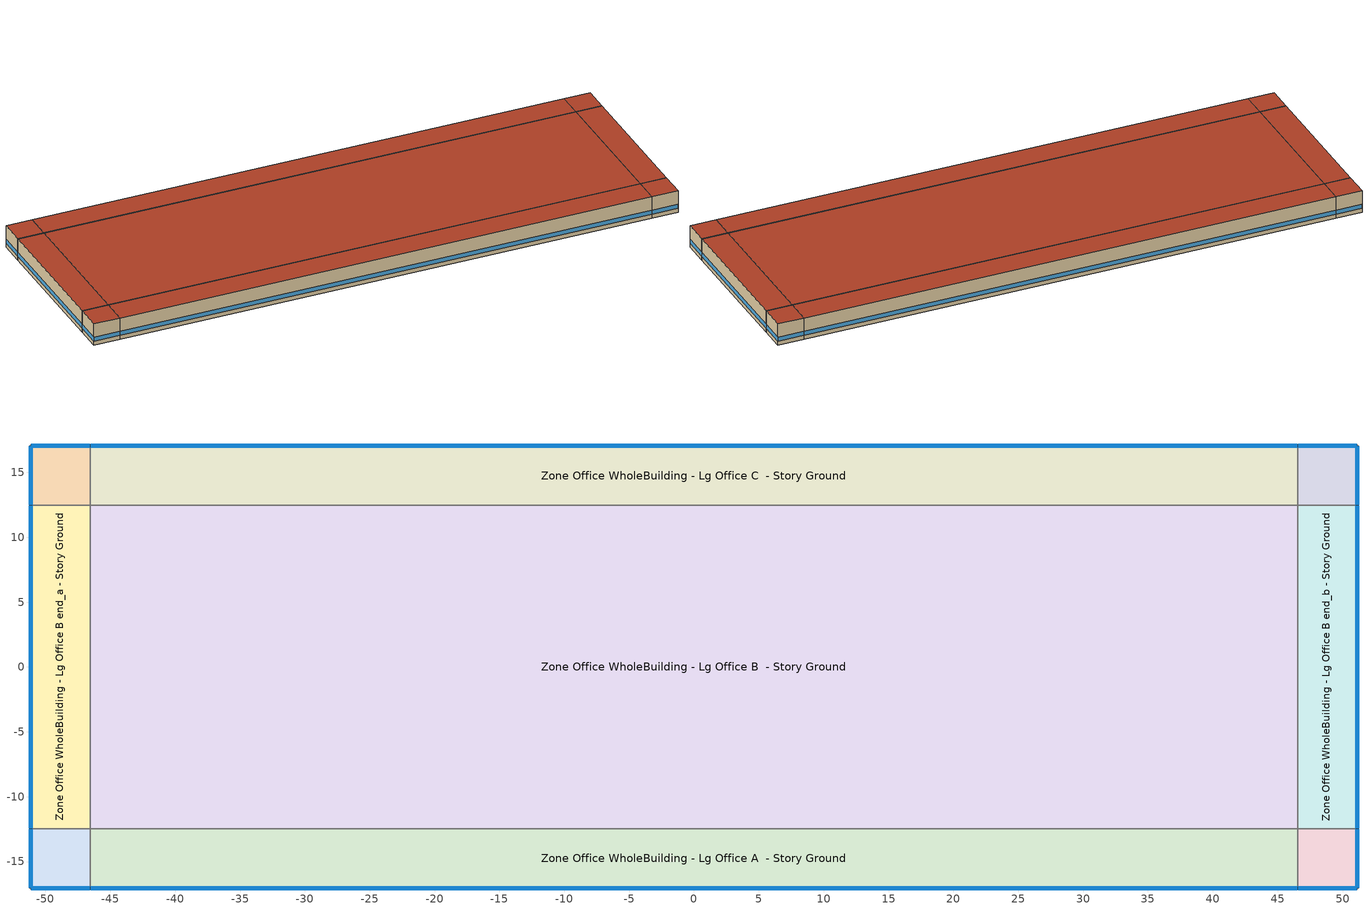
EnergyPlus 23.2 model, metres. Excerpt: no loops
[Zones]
Zone Office WholeBuilding - Lg Office A  - Story Ground
 floor ground (Foundation F 126 Perim 9309 Area 4256): -46.54,-17.04 -46.54,-12.47 46.54,-12.47 46.54,-17.04 z0
 wall outside (Typical Insulated Exterior Mass Wall R-3.45): -46.54,-17.04 46.54,-17.04 z0:3.96
 wall to Zone Office WholeBuilding - Lg Office A end_a - Story Ground (Typical Interior Wall): -46.54,-12.47 -46.54,-17.04 z0:3.96
 wall to Zone Office WholeBuilding - Lg Office B  - Story Ground (Typical Interior Wall): 46.54,-12.47 -46.54,-12.47 z0:3.96
 wall to Zone Office WholeBuilding - Lg Office A end_b - Story Ground (Typical Interior Wall): 46.54,-17.04 46.54,-12.47 z0:3.96
 window (U 0.72 SHGC 0.25 Simple Glazing Window U-0.72 SHGC 0.25): -46.52,-17.04 46.52,-17.04 z0.76:1.48
 roof outside (Typical IEAD Roof R-13.89): 46.54,-17.04 46.54,-12.47 -46.54,-12.47 -46.54,-17.04 z3.96
Zone Office WholeBuilding - Lg Office A end_a - Story Ground
 floor ground (Foundation F 126 Perim 914 Area 209): -51.12,-17.04 -51.12,-12.47 -46.54,-12.47 -46.54,-17.04 z0
 wall outside (Typical Insulated Exterior Mass Wall R-3.45): -51.12,-12.47 -51.12,-17.04 -46.54,-17.04 z0:3.96
 wall to Zone Office WholeBuilding - Lg Office B end_a - Story Ground (Typical Interior Wall): -46.54,-12.47 -51.12,-12.47 z0:3.96
 window (U 0.72 SHGC 0.25 Simple Glazing Window U-0.72 SHGC 0.25): -51.12,-12.49 -51.12,-17.01 / -51.09,-17.04 -46.57,-17.04 z0.76:1.48
 roof outside (Typical IEAD Roof R-13.89): -46.54,-17.04 -46.54,-12.47 -51.12,-12.47 -51.12,-17.04 z3.96
Zone Office WholeBuilding - Lg Office A end_b - Story Ground
 floor ground (Foundation F 126 Perim 914 Area 209): 46.54,-17.04 46.54,-12.47 51.12,-12.47 51.12,-17.04 z0
 wall outside (Typical Insulated Exterior Mass Wall R-3.45): 46.54,-17.04 51.12,-17.04 51.12,-12.47 z0:3.96
 wall to Zone Office WholeBuilding - Lg Office B end_b - Story Ground (Typical Interior Wall): 51.12,-12.47 46.54,-12.47 z0:3.96
 window (U 0.72 SHGC 0.25 Simple Glazing Window U-0.72 SHGC 0.25): 51.12,-17.01 51.12,-12.49 / 46.57,-17.04 51.09,-17.04 z0.76:1.48
 roof outside (Typical IEAD Roof R-13.89): 51.12,-17.04 51.12,-12.47 46.54,-12.47 46.54,-17.04 z3.96
Zone Office WholeBuilding - Lg Office B  - Story Ground
 floor ground (Foundation F 126 Perim 0 Area 232105): -46.54,-12.47 -46.54,12.47 46.54,12.47 46.54,-12.47 z0
 wall to Zone Office WholeBuilding - Lg Office B end_a - Story Ground (Typical Interior Wall): -46.54,12.47 -46.54,-12.47 z0:3.96
 wall to Zone Office WholeBuilding - Lg Office C  - Story Ground (Typical Interior Wall): 46.54,12.47 -46.54,12.47 z0:3.96
 wall to Zone Office WholeBuilding - Lg Office B end_b - Story Ground (Typical Interior Wall): 46.54,-12.47 46.54,12.47 z0:3.96
 roof outside (Typical IEAD Roof R-13.89): 46.54,-12.47 46.54,12.47 -46.54,12.47 -46.54,-12.47 z3.96
Zone Office WholeBuilding - Lg Office B end_a - Story Ground
 floor ground (Foundation F 126 Perim 2493 Area 1140): -51.12,-12.47 -51.12,12.47 -46.54,12.47 -46.54,-12.47 z0
 wall outside (Typical Insulated Exterior Mass Wall R-3.45): -51.12,12.47 -51.12,-12.47 z0:3.96
 wall to Zone Office WholeBuilding - Lg Office C end_a - Story Ground (Typical Interior Wall): -46.54,12.47 -51.12,12.47 z0:3.96
 window (U 0.72 SHGC 0.25 Simple Glazing Window U-0.72 SHGC 0.25): -51.12,12.44 -51.12,-12.44 z0.76:1.48
 roof outside (Typical IEAD Roof R-13.89): -46.54,-12.47 -46.54,12.47 -51.12,12.47 -51.12,-12.47 z3.96
Zone Office WholeBuilding - Lg Office B end_b - Story Ground
 floor ground (Foundation F 126 Perim 2493 Area 1140): 46.54,-12.47 46.54,12.47 51.12,12.47 51.12,-12.47 z0
 wall outside (Typical Insulated Exterior Mass Wall R-3.45): 51.12,-12.47 51.12,12.47 z0:3.96
 wall to Zone Office WholeBuilding - Lg Office C end_b - Story Ground (Typical Interior Wall): 51.12,12.47 46.54,12.47 z0:3.96
 window (U 0.72 SHGC 0.25 Simple Glazing Window U-0.72 SHGC 0.25): 51.12,-12.44 51.12,12.44 z0.76:1.48
 roof outside (Typical IEAD Roof R-13.89): 51.12,-12.47 51.12,12.47 46.54,12.47 46.54,-12.47 z3.96
Zone Office WholeBuilding - Lg Office C  - Story Ground
 floor ground (Foundation F 126 Perim 9309 Area 4256): -46.54,12.47 -46.54,17.04 46.54,17.04 46.54,12.47 z0
 wall outside (Typical Insulated Exterior Mass Wall R-3.45): 46.54,17.04 -46.54,17.04 z0:3.96
 wall to Zone Office WholeBuilding - Lg Office C end_a - Story Ground (Typical Interior Wall): -46.54,17.04 -46.54,12.47 z0:3.96
 wall to Zone Office WholeBuilding - Lg Office C end_b - Story Ground (Typical Interior Wall): 46.54,12.47 46.54,17.04 z0:3.96
 window (U 0.72 SHGC 0.25 Simple Glazing Window U-0.72 SHGC 0.25): 46.52,17.04 -46.52,17.04 z0.76:1.48
 roof outside (Typical IEAD Roof R-13.89): 46.54,12.47 46.54,17.04 -46.54,17.04 -46.54,12.47 z3.96
Zone Office WholeBuilding - Lg Office C end_a - Story Ground
 floor ground (Foundation F 126 Perim 914 Area 209): -51.12,12.47 -51.12,17.04 -46.54,17.04 -46.54,12.47 z0
 wall outside (Typical Insulated Exterior Mass Wall R-3.45): -46.54,17.04 -51.12,17.04 -51.12,12.47 z0:3.96
 window (U 0.72 SHGC 0.25 Simple Glazing Window U-0.72 SHGC 0.25): -51.12,17.01 -51.12,12.49 / -46.57,17.04 -51.09,17.04 z0.76:1.48
 roof outside (Typical IEAD Roof R-13.89): -46.54,12.47 -46.54,17.04 -51.12,17.04 -51.12,12.47 z3.96
Zone Office WholeBuilding - Lg Office C end_b - Story Ground
 floor ground (Foundation F 126 Perim 914 Area 209): 46.54,12.47 46.54,17.04 51.12,17.04 51.12,12.47 z0
 wall outside (Typical Insulated Exterior Mass Wall R-3.45): 51.12,12.47 51.12,17.04 46.54,17.04 z0:3.96
 window (U 0.72 SHGC 0.25 Simple Glazing Window U-0.72 SHGC 0.25): 51.09,17.04 46.57,17.04 / 51.12,12.49 51.12,17.01 z0.76:1.48
 roof outside (Typical IEAD Roof R-13.89): 51.12,12.47 51.12,17.04 46.54,17.04 46.54,12.47 z3.96
[Building]
ComStock DOE Ref 1980-2004|LargeOffice: North Axis {deg}=315; Terrain=City
[Site:Location]
Fort Worth Alliance_TX_USA: Latitude {deg}=32.97; Longitude {deg}=-97.32; Time Zone {hr}=-6; Elevation {m}=220
[Site:GroundTemperature:FCfactorMethod]
January Ground Temperature {C}=16; February Ground Temperature {C}=11.9; March Ground Temperature {C}=7.7; April Ground Temperature {C}=4; May Ground Temperature {C}=7.9; June Ground Temperature {C}=13.8; July Ground Temperature {C}=17.2; August Ground Temperature {C}=20.8; September Ground Temperature {C}=24.8; October Ground Temperature {C}=26.1; November Ground Temperature {C}=26.5; December Ground Temperature {C}=22.5
[Site:WaterMainsTemperature]
Calculation Method=Correlation; Annual Average Outdoor Air Temperature {C}=19.0508; Maximum Difference In Monthly Average Outdoor Air Temperatures {deltaC}=25.85
[SizingPeriod:DesignDay] Day of Month=21; Dry-Bulb Temperature Range Modifier Type=DefaultMultipliers; Barometric Pressure {Pa}=98710; Rain Indicator=No; Snow Indicator=No; Daylight Saving Time Indicator=No; Begin Environment Reset Mode=FullResetAtBeginEnvironment
Name | Month | Day Type | Maximum Dry-Bulb Temperature {C} | Daily Dry-Bulb Temperature Range {deltaC} | Humidity Condition Type | Wetbulb or DewPoint at Maximum Dry-Bulb {C} | Wind Speed {m/s} | Wind Direction {deg} | Solar Model Indicator | ASHRAE Clear Sky Optical Depth for Beam Irradiance (taub) | ASHRAE Clear Sky Optical Depth for Diffuse Irradiance (taud) | Sky Clearness
Fort Worth Alliance Ann Clg .4% Condns DB=>MWB 1 | 7 | SummerDesignDay | 38.8 | 11.6 | Wetbulb | 23.6 | 4.2 | 170 | ASHRAETau | 0.402 | 2.328
Fort Worth Alliance Ann Clg .4% Condns WB=>MDB 1 | 7 | SummerDesignDay | 33.6 | 11.6 | Wetbulb | 25.7 | 4.2 | 170 | ASHRAETau | 0.402 | 2.328
Fort Worth Alliance Ann Clg 1% Condns DB=>MWB 1 | 7 | SummerDesignDay | 37.5 | 11.6 | Wetbulb | 23.7 | 4.2 | 170 | ASHRAETau | 0.402 | 2.328
Fort Worth Alliance Ann Clg 2% Condns DP=>MDB 1 | 7 | SummerDesignDay | 27.9 | 11.6 | Dewpoint | 22.7 | 4.2 | 170 | ASHRAETau | 0.402 | 2.328
Fort Worth Alliance Ann Htg 99% Condns DB 1 | 1 | WinterDesignDay | -3 | 0 | Wetbulb | -3 | 3.2 | 0 | ASHRAEClearSky |  |  | 0
Fort Worth Alliance Ann Htg 99.6% Condns DB 1 | 1 | WinterDesignDay | -5.3 | 0 | Wetbulb | -5.3 | 3.2 | 0 | ASHRAEClearSky |  |  | 0
Fort Worth Alliance Ann Htg Wind 99% Condns WS=>MCDB 1 | 1 | WinterDesignDay | 11.3 | 0 | Wetbulb | 11.3 | 10.9 | 0 | ASHRAEClearSky |  |  | 0
Fort Worth Alliance April .4% Condns DB=>MCWB 1 | 4 | SummerDesignDay | 32.1 | 11.9 | Wetbulb | 19.7 | 4.2 | 170 | ASHRAETau | 0.366 | 2.379
Fort Worth Alliance April .4% Condns WB=>MCDB 1 | 4 | SummerDesignDay | 27.7 | 11.9 | Wetbulb | 23.5 | 4.2 | 170 | ASHRAETau | 0.366 | 2.379
Fort Worth Alliance August .4% Condns DB=>MCWB 1 | 8 | SummerDesignDay | 41.1 | 12 | Wetbulb | 23.4 | 4.2 | 170 | ASHRAETau | 0.383 | 2.405
Fort Worth Alliance August .4% Condns WB=>MCDB 1 | 8 | SummerDesignDay | 34.4 | 12 | Wetbulb | 26 | 4.2 | 170 | ASHRAETau | 0.383 | 2.405
Fort Worth Alliance December .4% Condns DB=>MCWB 1 | 12 | SummerDesignDay | 25.9 | 11.9 | Wetbulb | 15.6 | 4.2 | 170 | ASHRAETau | 0.333 | 2.57
Fort Worth Alliance December .4% Condns WB=>MCDB 1 | 12 | SummerDesignDay | 22 | 11.9 | Wetbulb | 19 | 4.2 | 170 | ASHRAETau | 0.333 | 2.57
Fort Worth Alliance February .4% Condns DB=>MCWB 1 | 2 | SummerDesignDay | 27.3 | 11.8 | Wetbulb | 15.4 | 4.2 | 170 | ASHRAETau | 0.327 | 2.571
Fort Worth Alliance February .4% Condns WB=>MCDB 1 | 2 | SummerDesignDay | 23 | 11.8 | Wetbulb | 19.4 | 4.2 | 170 | ASHRAETau | 0.327 | 2.571
Fort Worth Alliance January .4% Condns DB=>MCWB 1 | 1 | SummerDesignDay | 26 | 12.1 | Wetbulb | 15 | 4.2 | 170 | ASHRAETau | 0.33 | 2.587
Fort Worth Alliance January .4% Condns WB=>MCDB 1 | 1 | SummerDesignDay | 21.4 | 12.1 | Wetbulb | 18.9 | 4.2 | 170 | ASHRAETau | 0.33 | 2.587
Fort Worth Alliance July .4% Condns DB=>MCWB 1 | 7 | SummerDesignDay | 40.1 | 11.6 | Wetbulb | 23.5 | 4.2 | 170 | ASHRAETau | 0.402 | 2.328
Fort Worth Alliance July .4% Condns WB=>MCDB 1 | 7 | SummerDesignDay | 35.3 | 11.6 | Wetbulb | 26.4 | 4.2 | 170 | ASHRAETau | 0.402 | 2.328
Fort Worth Alliance June .4% Condns DB=>MCWB 1 | 6 | SummerDesignDay | 37.9 | 11 | Wetbulb | 23.8 | 4.2 | 170 | ASHRAETau | 0.383 | 2.349
Fort Worth Alliance June .4% Condns WB=>MCDB 1 | 6 | SummerDesignDay | 34 | 11 | Wetbulb | 26.6 | 4.2 | 170 | ASHRAETau | 0.383 | 2.349
Fort Worth Alliance March .4% Condns DB=>MCWB 1 | 3 | SummerDesignDay | 29.1 | 11.8 | Wetbulb | 18.4 | 4.2 | 170 | ASHRAETau | 0.357 | 2.431
Fort Worth Alliance March .4% Condns WB=>MCDB 1 | 3 | SummerDesignDay | 26.7 | 11.8 | Wetbulb | 20.9 | 4.2 | 170 | ASHRAETau | 0.357 | 2.431
Fort Worth Alliance May .4% Condns DB=>MCWB 1 | 5 | SummerDesignDay | 35.9 | 10.7 | Wetbulb | 22.5 | 4.2 | 170 | ASHRAETau | 0.372 | 2.372
Fort Worth Alliance May .4% Condns WB=>MCDB 1 | 5 | SummerDesignDay | 31.6 | 10.7 | Wetbulb | 25.6 | 4.2 | 170 | ASHRAETau | 0.372 | 2.372
Fort Worth Alliance November .4% Condns DB=>MCWB 1 | 11 | SummerDesignDay | 28 | 11.9 | Wetbulb | 18.4 | 4.2 | 170 | ASHRAETau | 0.338 | 2.578
Fort Worth Alliance November .4% Condns WB=>MCDB 1 | 11 | SummerDesignDay | 25.2 | 11.9 | Wetbulb | 21.3 | 4.2 | 170 | ASHRAETau | 0.338 | 2.578
Fort Worth Alliance October .4% Condns DB=>MCWB 1 | 10 | SummerDesignDay | 33 | 12.6 | Wetbulb | 21 | 4.2 | 170 | ASHRAETau | 0.36 | 2.494
Fort Worth Alliance October .4% Condns WB=>MCDB 1 | 10 | SummerDesignDay | 28.5 | 12.6 | Wetbulb | 24.1 | 4.2 | 170 | ASHRAETau | 0.36 | 2.494
Fort Worth Alliance September .4% Condns DB=>MCWB 1 | 9 | SummerDesignDay | 38.9 | 12.3 | Wetbulb | 23.1 | 4.2 | 170 | ASHRAETau | 0.372 | 2.465
Fort Worth Alliance September .4% Condns WB=>MCDB 1 | 9 | SummerDesignDay | 32.9 | 12.3 | Wetbulb | 25.5 | 4.2 | 170 | ASHRAETau | 0.372 | 2.465
[Material] Thermal Absorptance=0.9
Name | Roughness | Thickness {m} | Conductivity {W/m-K} | Density {kg/m3} | Specific Heat {J/kg-K} | Solar Absorptance | Visible Absorptance
1/2IN Gypsum | Smooth | 0.0127 | 0.16 | 784.9 | 830 | 0.4 | 0.4
1IN Stucco | Smooth | 0.0253 | 0.6918 | 1858 | 837 | 0.7 | 0.92
8IN CONCRETE HW RefBldg | Rough | 0.2032 | 1.311 | 2240 | 836.8 | 0.7 | 0.7
G01 13mm gypsum board | Smooth | 0.0127 | 0.160031 | 800.001 | 1090.73 | 0.7 | 0.5
Metal Roof Surface | Smooth | 0.0008 | 45.28 | 7824 | 500 | 0.7 | 0.7
Roof Membrane | VeryRough | 0.0095 | 0.16 | 1121.29 | 1460 | 0.7 | 0.7
Std Wood 6inch 1 | MediumSmooth | 0.15 | 0.12 | 540 | 1210 | 0.7 | 0.7
[Material:NoMass] Roughness=Smooth; Thermal Absorptance=0.9; Solar Absorptance=0.7; Visible Absorptance=0.7
Name | Thermal Resistance {m2-K/W}
Typical Insulation R-1.06 | 0.18664
Typical Insulation R-12.77 | 2.24922
[WindowMaterial:SimpleGlazingSystem]
U 0.72 SHGC 0.25 Simple Glazing U-0.72 SHGC 0.25: U-Factor {W/m2-K}=4.08835; Solar Heat Gain Coefficient=0.25; Visible Transmittance=0.13
[Construction]
InteriorFurnishings 1: Std Wood 6inch 1
Typical IEAD Roof R-13.89: Roof Membrane, Typical Insulation R-12.77, Metal Roof Surface
Typical Insulated Exterior Mass Wall R-3.45: 1IN Stucco, 8IN CONCRETE HW RefBldg, Typical Insulation R-1.06, 1/2IN Gypsum
Typical Interior Wall: G01 13mm gypsum board, G01 13mm gypsum board
U 0.72 SHGC 0.25 Simple Glazing Window U-0.72 SHGC 0.25: U 0.72 SHGC 0.25 Simple Glazing U-0.72 SHGC 0.25
[Construction:FfactorGroundFloor] F-Factor {W/m-K}=1.26344
Name | Area {m2} | PerimeterExposed {m}
Foundation F 126 Perim 0 Area 232105 | 2321.05 | 0
Foundation F 126 Perim 2493 Area 1140 | 113.997 | 24.9337
Foundation F 126 Perim 914 Area 209 | 20.9032 | 9.144
Foundation F 126 Perim 9309 Area 4256 | 425.603 | 93.089
[Zone] Multiplier=1; Part of Total Floor Area=Yes
Zone Office WholeBuilding - Lg Office A  - Story Ground; Zone Office WholeBuilding - Lg Office A end_a - Story Ground; Zone Office WholeBuilding - Lg Office A end_b - Story Ground; Zone Office WholeBuilding - Lg Office B  - Story Ground; Zone Office WholeBuilding - Lg Office B end_a - Story Ground; Zone Office WholeBuilding - Lg Office B end_b - Story Ground; Zone Office WholeBuilding - Lg Office C  - Story Ground; Zone Office WholeBuilding - Lg Office C end_a - Story Ground; Zone Office WholeBuilding - Lg Office C end_b - Story Ground
[Space] Space Type=Office WholeBuilding - Lg Office - ComStock DOE Ref 1980-2004
Name | Zone
Office WholeBuilding - Lg Office A  - Story Ground | Zone Office WholeBuilding - Lg Office A  - Story Ground
Office WholeBuilding - Lg Office A end_a - Story Ground | Zone Office WholeBuilding - Lg Office A end_a - Story Ground
Office WholeBuilding - Lg Office A end_b - Story Ground | Zone Office WholeBuilding - Lg Office A end_b - Story Ground
Office WholeBuilding - Lg Office B  - Story Ground | Zone Office WholeBuilding - Lg Office B  - Story Ground
Office WholeBuilding - Lg Office B end_a - Story Ground | Zone Office WholeBuilding - Lg Office B end_a - Story Ground
Office WholeBuilding - Lg Office B end_b - Story Ground | Zone Office WholeBuilding - Lg Office B end_b - Story Ground
Office WholeBuilding - Lg Office C  - Story Ground | Zone Office WholeBuilding - Lg Office C  - Story Ground
Office WholeBuilding - Lg Office C end_a - Story Ground | Zone Office WholeBuilding - Lg Office C end_a - Story Ground
Office WholeBuilding - Lg Office C end_b - Story Ground | Zone Office WholeBuilding - Lg Office C end_b - Story Ground
[SpaceList]
Office WholeBuilding - Lg Office - ComStock DOE Ref 1980-2004: Office WholeBuilding - Lg Office A end_a - Story Ground, Office WholeBuilding - Lg Office B end_a - Story Ground, Office WholeBuilding - Lg Office C end_a - Story Ground, Office WholeBuilding - Lg Office A  - Story Ground, Office WholeBuilding - Lg Office C  - Story Ground, Office WholeBuilding - Lg Office A end_b - Story Ground, Office WholeBuilding - Lg Office B end_b - Story Ground, Office WholeBuilding - Lg Office B  - Story Ground, Office WholeBuilding - Lg Office C end_b - Story Ground
[Lights]
Office WholeBuilding - Lg Office Lights: Zone or ZoneList or Space or SpaceList=Office WholeBuilding - Lg Office - ComStock DOE Ref 1980-2004; Schedule=Office BLDG_LIGHT_EndUseData; Design Level Calculation Method=Watts/Area; Watts per Zone Floor Area {W/m2}=16.9532; Return Air Fraction=0; Fraction Radiant=0.655386; Fraction Visible=0.2; Fraction Replaceable=1
[People]
Office WholeBuilding - Lg Office People: Zone or ZoneList or Space or SpaceList=Office WholeBuilding - Lg Office - ComStock DOE Ref 1980-2004; Number of People Schedule=Large Office Bldg Occ; Number of People Calculation Method=People/Area; People per Floor Area {person/m2}=0.0538196; Fraction Radiant=0.3; Activity Level Schedule=Large Office Activity; Work Efficiency Schedule=Work Efficiency Schedule; Clothing Insulation Schedule=Clothing Schedule; Air Velocity Schedule=Air Velocity Schedule
[ElectricEquipment]
Office WholeBuilding - Lg Office Elec Equip: Zone or ZoneList or Space or SpaceList=Office WholeBuilding - Lg Office - ComStock DOE Ref 1980-2004; Schedule=Office BLDG_EQUIP_EndUseData; Design Level Calculation Method=Watts/Area; Watts per Zone Floor Area {W/m2}=8.07293; Fraction Latent=0; Fraction Radiant=0.5; Fraction Lost=0
[InternalMass] Construction=InteriorFurnishings 1
Name | Zone or ZoneList | Space or SpaceList | Surface Area {m2}
Office WholeBuilding - Lg Office A  - Story Ground Mass | Zone Office WholeBuilding - Lg Office A  - Story Ground | Office WholeBuilding - Lg Office A  - Story Ground | 851.206
Office WholeBuilding - Lg Office A end_a - Story Ground Mass | Zone Office WholeBuilding - Lg Office A end_a - Story Ground | Office WholeBuilding - Lg Office A end_a - Story Ground | 41.8064
Office WholeBuilding - Lg Office A end_b - Story Ground Mass | Zone Office WholeBuilding - Lg Office A end_b - Story Ground | Office WholeBuilding - Lg Office A end_b - Story Ground | 41.8064
Office WholeBuilding - Lg Office B  - Story Ground Mass | Zone Office WholeBuilding - Lg Office B  - Story Ground | Office WholeBuilding - Lg Office B  - Story Ground | 4642.1
Office WholeBuilding - Lg Office B end_a - Story Ground Mass | Zone Office WholeBuilding - Lg Office B end_a - Story Ground | Office WholeBuilding - Lg Office B end_a - Story Ground | 227.994
Office WholeBuilding - Lg Office B end_b - Story Ground Mass | Zone Office WholeBuilding - Lg Office B end_b - Story Ground | Office WholeBuilding - Lg Office B end_b - Story Ground | 227.994
Office WholeBuilding - Lg Office C  - Story Ground Mass | Zone Office WholeBuilding - Lg Office C  - Story Ground | Office WholeBuilding - Lg Office C  - Story Ground | 851.206
Office WholeBuilding - Lg Office C end_a - Story Ground Mass | Zone Office WholeBuilding - Lg Office C end_a - Story Ground | Office WholeBuilding - Lg Office C end_a - Story Ground | 41.8064
Office WholeBuilding - Lg Office C end_b - Story Ground Mass | Zone Office WholeBuilding - Lg Office C end_b - Story Ground | Office WholeBuilding - Lg Office C end_b - Story Ground | 41.8064
[ZoneInfiltration:DesignFlowRate] Schedule=Always On Discrete; Design Flow Rate Calculation Method=Flow/ExteriorArea; Constant Term Coefficient=0; Temperature Term Coefficient=0; Velocity Term Coefficient=0.224; Velocity Squared Term Coefficient=0
Name | Zone or ZoneList or Space or SpaceList | Flow Rate per Exterior Surface Area {m3/s-m2}
Office WholeBuilding - Lg Office A  - Story Ground Infiltration | Office WholeBuilding - Lg Office A  - Story Ground | 0.000476001
Office WholeBuilding - Lg Office A end_a - Story Ground Infiltration | Office WholeBuilding - Lg Office A end_a - Story Ground | 0.000650147
Office WholeBuilding - Lg Office A end_b - Story Ground Infiltration | Office WholeBuilding - Lg Office A end_b - Story Ground | 0.000650147
Office WholeBuilding - Lg Office B end_a - Story Ground Infiltration | Office WholeBuilding - Lg Office B end_a - Story Ground | 0.000476001
Office WholeBuilding - Lg Office B end_b - Story Ground Infiltration | Office WholeBuilding - Lg Office B end_b - Story Ground | 0.000476001
Office WholeBuilding - Lg Office C  - Story Ground Infiltration | Office WholeBuilding - Lg Office C  - Story Ground | 0.000476001
Office WholeBuilding - Lg Office C end_a - Story Ground Infiltration | Office WholeBuilding - Lg Office C end_a - Story Ground | 0.000650147
Office WholeBuilding - Lg Office C end_b - Story Ground Infiltration | Office WholeBuilding - Lg Office C end_b - Story Ground | 0.000650147
[AvailabilityManager:NightCycle]
Availability Manager Night Cycle 1: Applicability Schedule=Always On Discrete; Fan Schedule=9 Zone PVAV with PFP Boxes and Reheat Occ Sch; Control Type=CycleOnAnyCoolingOrHeatingZone; Thermostat Tolerance {deltaC}=1; Cycling Run Time Control Type=FixedRunTime; Cycling Run Time {s}=3600; Cooling Control Zone or Zone List=Availability Manager Night Cycle 1 Cooling Control Zones List; Heating Control Zone or Zone List=Availability Manager Night Cycle 1 Heating Control Zones List; Heating Zone Fans Only Zone or Zone List=Availability Manager Night Cycle 1 Heating Zone Fans Only Zones List
[ZoneList]
Availability Manager Night Cycle 1 Cooling Control Zones List; Availability Manager Night Cycle 1 Heating Control Zones List; Availability Manager Night Cycle 1 Heating Zone Fans Only Zones List: Zone Office WholeBuilding - Lg Office A  - Story Ground, Zone Office WholeBuilding - Lg Office A end_a - Story Ground, Zone Office WholeBuilding - Lg Office A end_b - Story Ground, Zone Office WholeBuilding - Lg Office B  - Story Ground, Zone Office WholeBuilding - Lg Office B end_a - Story Ground, Zone Office WholeBuilding - Lg Office B end_b - Story Ground, Zone Office WholeBuilding - Lg Office C  - Story Ground, Zone Office WholeBuilding - Lg Office C end_a - Story Ground, Zone Office WholeBuilding - Lg Office C end_b - Story Ground
[AvailabilityManager:Scheduled]
9 Zone PVAV with PFP Boxes and Reheat OA System Availability Manager: Schedule=Always On Discrete
[Exterior:Lights] Schedule=Always On Discrete; Control Option=AstronomicalClock
Name | Design Level {W}
Building Facades | 2325.51
Main Entries; Other Doors | 900
Parking Areas and Drives | 2518.56
[Schedule:Day:Interval]
Office BLDG_LIGHT_EndUseData Default: Average, 00:15, 0.050454, 00:30, 0.0476171, 00:45, 0.0510856, 01:00, 0.0545542, 01:15, 0.0580227, 01:30, 0.0614912, 01:45, 0.0649598, 02:00, 0.0684283, 02:15, 0.0718968, 02:30, 0.0753654, 02:45, 0.0788339, 03:00, 0.0823025, 03:15, 0.085771, 03:30, 0.111016, 03:45, 0.136262, 04:00, 0.161507, 04:15, 0.186752, 04:30, 0.275585, 04:45, 0.364419, 05:00, 0.453253, 05:15, 0.542086, 05:30, 0.599833, 05:45, 0.657579, 06:00, 0.715326, 06:15, 0.773073, 06:30, 0.790609, 06:45, 0.808144, 07:00, 0.82568, 07:15, 0.843215, 07:30, 0.845477, 07:45, 0.847738, 08:00, 0.85, 08:15, 0.841985, 08:30, 0.83397, 08:45, 0.825954, 09:00, 0.817939, 09:15, 0.805464, 09:30, 0.792989, 09:45, 0.780514, 10:00, 0.768039, 10:15, 0.774076, 10:30, 0.780114, 10:45, 0.786151, 11:00, 0.792188, 11:15, 0.785442, 11:30, 0.778695, 11:45, 0.771949, 12:00, 0.765202, 12:15, 0.735588, 12:30, 0.705974, 12:45, 0.67636, 13:00, 0.646746, 13:15, 0.531125, 13:30, 0.415505, 13:45, 0.299884, 14:00, 0.258758, 14:15, 0.217632, 14:30, 0.176505, 14:45, 0.135379, 15:00, 0.124392, 15:15, 0.113405, 15:30, 0.102417, 15:45, 0.09143, 16:00, 0.090147, 16:15, 0.088864, 16:30, 0.087581, 16:45, 0.086298, 17:00, 0.0865627, 17:15, 0.0868275, 17:30, 0.0870922, 17:45, 0.087357, 18:00, 0.0872172, 18:15, 0.0870775, 18:30, 0.0869377, 18:45, 0.086798, 19:00, 0.0785857, 19:15, 0.0703735, 19:30, 0.0621613, 19:45, 0.053949, 20:00, 0.0527953, 20:15, 0.0516415, 20:30, 0.0504877, 20:45, 0.049334, 21:00, 0.0454997, 21:15, 0.0416655, 21:30, 0.0378312, 21:45, 0.033997, 22:00, 0.034449, 22:15, 0.034901, 22:30, 0.035353, 22:45, 0.035805, 23:00, 0.036257, 23:15, 0.036709, 23:30, 0.0401453, 23:45, 0.0435815, 24:00, 0.0470177
Office BLDG_LIGHT_EndUseData Sat Day: Average, 00:15, 0.0637787, 00:30, 0.0461645, 00:45, 0.0465468, 01:00, 0.0469291, 01:15, 0.0473114, 01:30, 0.0476936, 01:45, 0.0480759, 02:00, 0.0484582, 02:15, 0.0488405, 02:30, 0.0492227, 02:45, 0.049605, 03:00, 0.0499873, 03:15, 0.0503695, 03:30, 0.0507518, 03:45, 0.0511341, 04:00, 0.0515164, 04:15, 0.0518986, 04:30, 0.0522809, 04:45, 0.0526632, 05:00, 0.0565485, 05:15, 0.0604339, 05:30, 0.0643192, 05:45, 0.0682046, 06:00, 0.0694695, 06:15, 0.0707344, 06:30, 0.0719994, 06:45, 0.0732643, 07:00, 0.0745292, 07:15, 0.0757942, 07:30, 0.0770591, 07:45, 0.078324, 08:00, 0.079589, 08:15, 0.0808539, 08:30, 0.0821188, 08:45, 0.0833838, 09:00, 0.0846487, 09:15, 0.0859136, 09:30, 0.0871786, 09:45, 0.0884435, 10:00, 0.0897084, 10:15, 0.0428589, 10:30, 0.0428386, 10:45, 0.0428182, 11:00, 0.0427979, 11:15, 0.0427776, 11:30, 0.0427572, 11:45, 0.0427369, 12:00, 0.0897084, 12:15, 0.0894009, 12:30, 0.0890934, 12:45, 0.0887859, 13:00, 0.0884784, 13:15, 0.0881708, 13:30, 0.0878633, 13:45, 0.0875558, 14:00, 0.0872483, 14:15, 0.0869407, 14:30, 0.0866332, 14:45, 0.0863257, 15:00, 0.0860182, 15:15, 0.0857106, 15:30, 0.0854031, 15:45, 0.0850956, 16:00, 0.0847881, 16:15, 0.0844805, 16:30, 0.0809774, 16:45, 0.0774742, 17:00, 0.0739711, 17:15, 0.0704679, 17:30, 0.0698585, 17:45, 0.0692492, 18:00, 0.0686398, 18:15, 0.0680305, 18:30, 0.0679978, 18:45, 0.0679652, 19:00, 0.0679325, 19:15, 0.0678999, 19:30, 0.0668677, 19:45, 0.0658355, 20:00, 0.0648033, 20:15, 0.063771, 20:30, 0.063998, 20:45, 0.064225, 21:00, 0.064452, 21:15, 0.064679, 21:30, 0.0644732, 21:45, 0.0642674, 22:00, 0.0640616, 22:15, 0.0638558, 22:30, 0.0638332, 22:45, 0.0638105, 23:00, 0.0637879, 23:15, 0.0637652, 23:30, 0.0637686, 23:45, 0.063772, 24:00, 0.0427369
Office BLDG_LIGHT_EndUseData Sun Day: Average, 00:15, 0.0613799, 00:30, 0.0614084, 00:45, 0.0636987, 01:00, 0.0637342, 01:15, 0.0637697, 01:30, 0.0638052, 01:45, 0.0638407, 02:00, 0.0638426, 02:15, 0.0638445, 02:30, 0.0638464, 02:45, 0.0638483, 03:00, 0.0590495, 03:15, 0.0542507, 03:30, 0.0494519, 03:45, 0.0446531, 04:00, 0.0446931, 04:15, 0.0447331, 04:30, 0.0447731, 04:45, 0.0448131, 05:00, 0.0444464, 05:15, 0.0440796, 05:30, 0.0437128, 05:45, 0.043346, 06:00, 0.0434107, 06:15, 0.0434753, 06:30, 0.04354, 06:45, 0.0436047, 07:00, 0.0436534, 07:15, 0.0437021, 07:30, 0.0437508, 07:45, 0.0437995, 08:00, 0.0432527, 08:15, 0.0427059, 08:30, 0.042159, 08:45, 0.0416122, 09:00, 0.0417322, 09:15, 0.0418523, 09:30, 0.0419723, 09:45, 0.0420923, 10:00, 0.0425325, 10:15, 0.0429726, 10:30, 0.0434127, 10:45, 0.0438529, 11:00, 0.0626078, 11:15, 0.0626363, 11:30, 0.0626649, 11:45, 0.0626934, 12:00, 0.062722, 12:15, 0.0627505, 12:30, 0.0627791, 12:45, 0.0628077, 13:00, 0.0628362, 13:15, 0.0628648, 13:30, 0.0628933, 13:45, 0.0629219, 14:00, 0.0629504, 14:15, 0.062979, 14:30, 0.0630075, 14:45, 0.0630361, 15:00, 0.0630647, 15:15, 0.0630932, 15:30, 0.0631218, 15:45, 0.0631503, 16:00, 0.0631789, 16:15, 0.0632074, 16:30, 0.063236, 16:45, 0.0632645, 17:00, 0.0632931, 17:15, 0.0633217, 17:30, 0.0633502, 17:45, 0.0633788, 18:00, 0.0634073, 18:15, 0.0634359, 18:30, 0.0634644, 18:45, 0.063493, 19:00, 0.0635215, 19:15, 0.0635501, 19:30, 0.0635787, 19:45, 0.0636072, 20:00, 0.0636358, 20:15, 0.0636643, 20:30, 0.0636929, 20:45, 0.0637214, 21:00, 0.0609629, 21:15, 0.0582044, 21:30, 0.0554458, 21:45, 0.0526873, 22:00, 0.053833, 22:15, 0.0549787, 22:30, 0.0561244, 22:45, 0.0572701, 23:00, 0.0587898, 23:15, 0.0603094, 23:30, 0.0618291, 23:45, 0.0633487, 24:00, 0.0634362
Office BLDG_LIGHT_EndUseData Summer Design Day; Clothing Schedule Default Winter Clothes; Office BLDG_EQUIP_EndUseData Summer Design Day; 9 Zone PVAV with PFP Boxes and Reheat Occ Sch Summer Design Day; 9 Zone PVAV with PFP Boxes and Reheat Occ Sch Winter Design Day: No, 24:00, 1
Office BLDG_LIGHT_EndUseData Winter Design Day; Large Office Bldg Occ Winter Design Day; Work Efficiency Schedule Default; Office BLDG_EQUIP_EndUseData Winter Design Day; 9 Zone PVAV with PFP Boxes and Reheat Occ Sch Sunday: No, 24:00, 0
Large Office Bldg Occ Default: Average, 02:15, 0, 02:30, 0.025, 02:45, 0.05, 03:00, 0.075, 03:15, 0.1, 03:30, 0.125, 03:45, 0.15, 04:00, 0.175, 04:15, 0.2, 04:30, 0.3875, 04:45, 0.575, 05:00, 0.7625, 05:15, 0.95, 08:00, 0.95, 08:15, 0.8375, 08:30, 0.725, 08:45, 0.6125, 09:00, 0.5, 09:15, 0.6125, 09:30, 0.725, 09:45, 0.8375, 10:00, 0.95, 13:00, 0.95, 13:15, 0.866667, 13:30, 0.783333, 13:45, 0.7, 14:00, 0.625, 14:15, 0.55, 14:30, 0.475, 14:45, 0.4, 15:15, 0.4, 15:30, 0.3625, 15:45, 0.325, 16:00, 0.2875, 16:15, 0.25, 16:30, 0.2125, 16:45, 0.175, 17:00, 0.1375, 17:15, 0.1, 17:30, 0.09375, 17:45, 0.0875, 18:00, 0.08125, 18:15, 0.075, 18:30, 0.06875, 18:45, 0.0625, 19:00, 0.05625, 19:15, 0.05, 19:30, 0.04375, 19:45, 0.0375, 20:00, 0.03125, 20:15, 0.025, 20:30, 0.01875, 20:45, 0.0125, 21:00, 0.00625, 21:15, 0, 24:00, 0
Large Office Bldg Occ Sat Day: Average, 01:15, 0, 01:30, 0.0125, 01:45, 0.025, 02:00, 0.0375, 02:15, 0.05, 02:30, 0.0625, 02:45, 0.075, 03:00, 0.0875, 03:15, 0.1, 03:30, 0.15, 03:45, 0.2, 04:00, 0.25, 04:15, 0.3, 04:30, 0.35, 04:45, 0.4, 05:00, 0.45, 05:15, 0.5, 12:00, 0.5, 12:15, 0.484, 12:30, 0.468, 12:45, 0.452, 13:00, 0.436, 13:15, 0.42, 13:30, 0.404, 13:45, 0.388, 14:00, 0.372, 14:15, 0.356, 14:30, 0.34, 14:45, 0.324, 15:00, 0.308, 15:15, 0.292, 15:30, 0.276, 15:45, 0.26, 16:00, 0.244, 16:15, 0.228, 16:30, 0.212, 16:45, 0.196, 17:00, 0.18, 17:15, 0.164, 17:30, 0.148, 17:45, 0.132, 18:00, 0.116, 18:15, 0.1, 18:30, 0.0916667, 18:45, 0.0833333, 19:00, 0.075, 19:15, 0.0666667, 19:30, 0.0583333, 19:45, 0.05, 20:00, 0.0416667, 20:15, 0.0333333, 20:30, 0.025, 20:45, 0.0166667, 21:00, 0.00833333, 21:15, 0, 24:00, 0
Large Office Bldg Occ WntrDsn|Sun Day: Average, 04:15, 0, 24:00, 0
Large Office Bldg Occ Summer Design Day: No, 06:00, 0, 22:00, 1, 24:00, 0.05
Large Office Activity Default; autogen Large Office Activity 0_day_sch; autogen Large Office Activity 1_day_sch: Average, 24:00, 120
Large Office Activity Summer Design Day; Large Office Activity Winter Design Day: No, 24:00, 120
Air Velocity Schedule Default: No, 24:00, 0.2
Office BLDG_EQUIP_EndUseData Default: Average, 00:15, 0.5631, 00:30, 0.5375, 00:45, 0.5376, 01:00, 0.5377, 01:15, 0.5378, 01:30, 0.5379, 01:45, 0.538, 02:00, 0.5381, 02:15, 0.5382, 02:30, 0.5383, 02:45, 0.5384, 03:00, 0.5385, 03:15, 0.5386, 03:30, 0.55345, 03:45, 0.5683, 04:00, 0.58315, 04:15, 0.598, 04:30, 0.6198, 04:45, 0.6416, 05:00, 0.6634, 05:15, 0.6852, 05:30, 0.7091, 05:45, 0.733, 06:00, 0.7569, 06:15, 0.7808, 06:30, 0.80195, 06:45, 0.8231, 07:00, 0.84425, 07:15, 0.8654, 07:30, 0.8725, 07:45, 0.8796, 08:00, 0.8867, 08:15, 0.8855, 08:30, 0.8843, 08:45, 0.8831, 09:00, 0.8819, 09:15, 0.8666, 09:30, 0.8513, 09:45, 0.836, 10:00, 0.8207, 10:15, 0.8107, 10:30, 0.8007, 10:45, 0.7907, 11:00, 0.7807, 11:15, 0.76935, 11:30, 0.758, 11:45, 0.74665, 12:00, 0.7353, 12:15, 0.719025, 12:30, 0.70275, 12:45, 0.686475, 13:00, 0.6702, 13:15, 0.6484, 13:30, 0.6266, 13:45, 0.6048, 14:00, 0.5951, 14:15, 0.5854, 14:30, 0.5757, 14:45, 0.566, 15:00, 0.568025, 15:15, 0.57005, 15:30, 0.572075, 15:45, 0.5741, 16:00, 0.58375, 16:15, 0.5934, 16:30, 0.60305, 16:45, 0.6127, 17:00, 0.6241, 17:15, 0.6355, 17:30, 0.6469, 17:45, 0.6583, 18:00, 0.662075, 18:15, 0.66585, 18:30, 0.669625, 18:45, 0.6734, 19:00, 0.659798, 19:15, 0.646195, 19:30, 0.632593, 19:45, 0.61899, 20:00, 0.599167, 20:15, 0.579345, 20:30, 0.559523, 20:45, 0.5397, 21:00, 0.549925, 21:15, 0.56015, 21:30, 0.570375, 21:45, 0.5806, 22:00, 0.580533, 22:15, 0.580467, 22:30, 0.5804, 22:45, 0.580333, 23:00, 0.580267, 23:15, 0.5802, 23:30, 0.575925, 23:45, 0.57165, 24:00, 0.567375
Office BLDG_EQUIP_EndUseData Sat Day: Average, 00:15, 0.530011, 00:30, 0.528021, 00:45, 0.526032, 01:00, 0.524042, 01:15, 0.522053, 01:30, 0.520063, 01:45, 0.518074, 02:00, 0.516084, 02:15, 0.514095, 02:30, 0.512105, 02:45, 0.510116, 03:00, 0.508126, 03:15, 0.506137, 03:30, 0.504147, 03:45, 0.502158, 04:00, 0.500168, 04:15, 0.498179, 04:30, 0.496189, 04:45, 0.4942, 05:00, 0.483575, 05:15, 0.47295, 05:30, 0.462325, 05:45, 0.4517, 06:00, 0.451076, 06:15, 0.450453, 06:30, 0.449829, 06:45, 0.449206, 07:00, 0.448582, 07:15, 0.447959, 07:30, 0.447335, 07:45, 0.446712, 08:00, 0.446088, 08:15, 0.445465, 08:30, 0.444841, 08:45, 0.444218, 09:00, 0.443594, 09:15, 0.442971, 09:30, 0.442347, 09:45, 0.441724, 10:00, 0.4411, 10:15, 0.44325, 10:30, 0.4454, 10:45, 0.44755, 11:00, 0.4497, 11:15, 0.453, 11:30, 0.4563, 11:45, 0.4596, 12:00, 0.4629, 12:15, 0.463524, 12:30, 0.464147, 12:45, 0.464771, 13:00, 0.465394, 13:15, 0.466018, 13:30, 0.466641, 13:45, 0.467265, 14:00, 0.467888, 14:15, 0.468512, 14:30, 0.469135, 14:45, 0.469759, 15:00, 0.470382, 15:15, 0.471006, 15:30, 0.471629, 15:45, 0.472253, 16:00, 0.472876, 16:15, 0.4735, 16:30, 0.478725, 16:45, 0.48395, 17:00, 0.489175, 17:15, 0.4944, 17:30, 0.4945, 17:45, 0.4946, 18:00, 0.4947, 18:15, 0.4948, 18:30, 0.49405, 18:45, 0.4933, 19:00, 0.49255, 19:15, 0.4918, 19:30, 0.494575, 19:45, 0.49735, 20:00, 0.500125, 20:15, 0.5029, 20:30, 0.508875, 20:45, 0.51485, 21:00, 0.520825, 21:15, 0.5268, 21:30, 0.535025, 21:45, 0.54325, 22:00, 0.551475, 22:15, 0.5597, 22:30, 0.5684, 22:45, 0.5771, 23:00, 0.5858, 23:15, 0.5945, 23:30, 0.6013, 23:45, 0.6081, 24:00, 0.6149
Office BLDG_EQUIP_EndUseData Sun Day: Average, 00:15, 0.459686, 00:30, 0.459671, 00:45, 0.5992, 01:00, 0.608975, 01:15, 0.61875, 01:30, 0.628525, 01:45, 0.6383, 02:00, 0.6381, 02:15, 0.6379, 02:30, 0.6377, 02:45, 0.6375, 03:00, 0.618982, 03:15, 0.600465, 03:30, 0.581947, 03:45, 0.56343, 04:00, 0.566497, 04:15, 0.569565, 04:30, 0.572632, 04:45, 0.5757, 05:00, 0.57, 05:15, 0.5643, 05:30, 0.5586, 05:45, 0.5529, 06:00, 0.5545, 06:15, 0.5561, 06:30, 0.5577, 06:45, 0.5593, 07:00, 0.56295, 07:15, 0.5666, 07:30, 0.57025, 07:45, 0.5739, 08:00, 0.5759, 08:15, 0.5779, 08:30, 0.5799, 08:45, 0.5819, 09:00, 0.580175, 09:15, 0.57845, 09:30, 0.576725, 09:45, 0.575, 10:00, 0.568425, 10:15, 0.56185, 10:30, 0.555275, 10:45, 0.5487, 11:00, 0.459064, 11:15, 0.459049, 11:30, 0.459035, 11:45, 0.45902, 12:00, 0.459006, 12:15, 0.458992, 12:30, 0.458977, 12:45, 0.458963, 13:00, 0.458948, 13:15, 0.458934, 13:30, 0.458919, 13:45, 0.458905, 14:00, 0.45889, 14:15, 0.458876, 14:30, 0.458861, 14:45, 0.458847, 15:00, 0.458833, 15:15, 0.458818, 15:30, 0.458804, 15:45, 0.458789, 16:00, 0.458775, 16:15, 0.45876, 16:30, 0.458746, 16:45, 0.458731, 17:00, 0.458717, 17:15, 0.458702, 17:30, 0.458688, 17:45, 0.458673, 18:00, 0.458659, 18:15, 0.458645, 18:30, 0.45863, 18:45, 0.458616, 19:00, 0.458601, 19:15, 0.458587, 19:30, 0.458572, 19:45, 0.458558, 20:00, 0.458543, 20:15, 0.458529, 20:30, 0.458514, 20:45, 0.4585, 21:00, 0.4617, 21:15, 0.4649, 21:30, 0.4681, 21:45, 0.4713, 22:00, 0.478225, 22:15, 0.48515, 22:30, 0.492075, 22:45, 0.499, 23:00, 0.5109, 23:15, 0.5228, 23:30, 0.5347, 23:45, 0.5466, 24:00, 0.55975
9 Zone PVAV with PFP Boxes and Reheat Occ Sch Default: No, 03:30, 0, 16:45, 1, 24:00, 0
9 Zone PVAV with PFP Boxes and Reheat Occ Sch Saturday: No, 03:15, 0, 17:15, 1, 24:00, 0
[Schedule:Week:Daily]
Office BLDG_LIGHT_EndUseData Week Rule - Jan1-Jan6: Office BLDG_LIGHT_EndUseData Default, Office BLDG_LIGHT_EndUseData Default, Office BLDG_LIGHT_EndUseData Default, Office BLDG_LIGHT_EndUseData Default, Office BLDG_LIGHT_EndUseData Default, Office BLDG_LIGHT_EndUseData Default, Office BLDG_LIGHT_EndUseData Sat Day, Office BLDG_LIGHT_EndUseData Default, Office BLDG_LIGHT_EndUseData Summer Design Day, Office BLDG_LIGHT_EndUseData Winter Design Day, Office BLDG_LIGHT_EndUseData Default, Office BLDG_LIGHT_EndUseData Default
Office BLDG_LIGHT_EndUseData Week Rule - Jan7-Dec31: Office BLDG_LIGHT_EndUseData Sun Day, Office BLDG_LIGHT_EndUseData Default, Office BLDG_LIGHT_EndUseData Default, Office BLDG_LIGHT_EndUseData Default, Office BLDG_LIGHT_EndUseData Default, Office BLDG_LIGHT_EndUseData Default, Office BLDG_LIGHT_EndUseData Sat Day, Office BLDG_LIGHT_EndUseData Default, Office BLDG_LIGHT_EndUseData Summer Design Day, Office BLDG_LIGHT_EndUseData Winter Design Day, Office BLDG_LIGHT_EndUseData Default, Office BLDG_LIGHT_EndUseData Default
Large Office Bldg Occ Week Rule - Jan1-Jan6: Large Office Bldg Occ Default, Large Office Bldg Occ Default, Large Office Bldg Occ Default, Large Office Bldg Occ Default, Large Office Bldg Occ Default, Large Office Bldg Occ Default, Large Office Bldg Occ Sat Day, Large Office Bldg Occ Default, Large Office Bldg Occ Summer Design Day, Large Office Bldg Occ Winter Design Day, Large Office Bldg Occ Default, Large Office Bldg Occ Default
Large Office Bldg Occ Week Rule - Jan7-Dec31: Large Office Bldg Occ WntrDsn|Sun Day, Large Office Bldg Occ Default, Large Office Bldg Occ Default, Large Office Bldg Occ Default, Large Office Bldg Occ Default, Large Office Bldg Occ Default, Large Office Bldg Occ Sat Day, Large Office Bldg Occ Default, Large Office Bldg Occ Summer Design Day, Large Office Bldg Occ Winter Design Day, Large Office Bldg Occ Default, Large Office Bldg Occ Default
Large Office Activity Week Rule - Jan1-Jan6: Large Office Activity Default, Large Office Activity Default, Large Office Activity Default, Large Office Activity Default, Large Office Activity Default, Large Office Activity Default, autogen Large Office Activity 0_day_sch, Large Office Activity Default, Large Office Activity Summer Design Day, Large Office Activity Winter Design Day, Large Office Activity Default, Large Office Activity Default
Large Office Activity Week Rule - Jan7-Dec31: autogen Large Office Activity 1_day_sch, Large Office Activity Default, Large Office Activity Default, Large Office Activity Default, Large Office Activity Default, Large Office Activity Default, autogen Large Office Activity 0_day_sch, Large Office Activity Default, Large Office Activity Summer Design Day, Large Office Activity Winter Design Day, Large Office Activity Default, Large Office Activity Default
Work Efficiency Schedule Week Rule - Jan1-Dec31: Work Efficiency Schedule Default, Work Efficiency Schedule Default, Work Efficiency Schedule Default, Work Efficiency Schedule Default, Work Efficiency Schedule Default, Work Efficiency Schedule Default, Work Efficiency Schedule Default, Work Efficiency Schedule Default, Work Efficiency Schedule Default, Work Efficiency Schedule Default, Work Efficiency Schedule Default, Work Efficiency Schedule Default
Clothing Schedule Week Rule - Jan1-Dec31: Clothing Schedule Default Winter Clothes, Clothing Schedule Default Winter Clothes, Clothing Schedule Default Winter Clothes, Clothing Schedule Default Winter Clothes, Clothing Schedule Default Winter Clothes, Clothing Schedule Default Winter Clothes, Clothing Schedule Default Winter Clothes, Clothing Schedule Default Winter Clothes, Clothing Schedule Default Winter Clothes, Clothing Schedule Default Winter Clothes, Clothing Schedule Default Winter Clothes, Clothing Schedule Default Winter Clothes
Air Velocity Schedule Week Rule - Jan1-Dec31: Air Velocity Schedule Default, Air Velocity Schedule Default, Air Velocity Schedule Default, Air Velocity Schedule Default, Air Velocity Schedule Default, Air Velocity Schedule Default, Air Velocity Schedule Default, Air Velocity Schedule Default, Air Velocity Schedule Default, Air Velocity Schedule Default, Air Velocity Schedule Default, Air Velocity Schedule Default
Office BLDG_EQUIP_EndUseData Week Rule - Jan1-Jan6: Office BLDG_EQUIP_EndUseData Default, Office BLDG_EQUIP_EndUseData Default, Office BLDG_EQUIP_EndUseData Default, Office BLDG_EQUIP_EndUseData Default, Office BLDG_EQUIP_EndUseData Default, Office BLDG_EQUIP_EndUseData Default, Office BLDG_EQUIP_EndUseData Sat Day, Office BLDG_EQUIP_EndUseData Default, Office BLDG_EQUIP_EndUseData Summer Design Day, Office BLDG_EQUIP_EndUseData Winter Design Day, Office BLDG_EQUIP_EndUseData Default, Office BLDG_EQUIP_EndUseData Default
Office BLDG_EQUIP_EndUseData Week Rule - Jan7-Dec31: Office BLDG_EQUIP_EndUseData Sun Day, Office BLDG_EQUIP_EndUseData Default, Office BLDG_EQUIP_EndUseData Default, Office BLDG_EQUIP_EndUseData Default, Office BLDG_EQUIP_EndUseData Default, Office BLDG_EQUIP_EndUseData Default, Office BLDG_EQUIP_EndUseData Sat Day, Office BLDG_EQUIP_EndUseData Default, Office BLDG_EQUIP_EndUseData Summer Design Day, Office BLDG_EQUIP_EndUseData Winter Design Day, Office BLDG_EQUIP_EndUseData Default, Office BLDG_EQUIP_EndUseData Default
9 Zone PVAV with PFP Boxes and Reheat Occ Sch Week Rule - Jan1-Jan6: 9 Zone PVAV with PFP Boxes and Reheat Occ Sch Default, 9 Zone PVAV with PFP Boxes and Reheat Occ Sch Default, 9 Zone PVAV with PFP Boxes and Reheat Occ Sch Default, 9 Zone PVAV with PFP Boxes and Reheat Occ Sch Default, 9 Zone PVAV with PFP Boxes and Reheat Occ Sch Default, 9 Zone PVAV with PFP Boxes and Reheat Occ Sch Default, 9 Zone PVAV with PFP Boxes and Reheat Occ Sch Saturday, 9 Zone PVAV with PFP Boxes and Reheat Occ Sch Default, 9 Zone PVAV with PFP Boxes and Reheat Occ Sch Summer Design Day, 9 Zone PVAV with PFP Boxes and Reheat Occ Sch Winter Design Day, 9 Zone PVAV with PFP Boxes and Reheat Occ Sch Default, 9 Zone PVAV with PFP Boxes and Reheat Occ Sch Default
9 Zone PVAV with PFP Boxes and Reheat Occ Sch Week Rule - Jan7-Dec31: 9 Zone PVAV with PFP Boxes and Reheat Occ Sch Sunday, 9 Zone PVAV with PFP Boxes and Reheat Occ Sch Default, 9 Zone PVAV with PFP Boxes and Reheat Occ Sch Default, 9 Zone PVAV with PFP Boxes and Reheat Occ Sch Default, 9 Zone PVAV with PFP Boxes and Reheat Occ Sch Default, 9 Zone PVAV with PFP Boxes and Reheat Occ Sch Default, 9 Zone PVAV with PFP Boxes and Reheat Occ Sch Saturday, 9 Zone PVAV with PFP Boxes and Reheat Occ Sch Default, 9 Zone PVAV with PFP Boxes and Reheat Occ Sch Summer Design Day, 9 Zone PVAV with PFP Boxes and Reheat Occ Sch Winter Design Day, 9 Zone PVAV with PFP Boxes and Reheat Occ Sch Default, 9 Zone PVAV with PFP Boxes and Reheat Occ Sch Default
[Schedule:Year]
Office BLDG_LIGHT_EndUseData: Office BLDG_LIGHT_EndUseData Week Rule - Jan1-Jan6, 1, 1, 1, 6, Office BLDG_LIGHT_EndUseData Week Rule - Jan7-Dec31, 1, 7, 12, 31
Large Office Bldg Occ: Large Office Bldg Occ Week Rule - Jan1-Jan6, 1, 1, 1, 6, Large Office Bldg Occ Week Rule - Jan7-Dec31, 1, 7, 12, 31
Large Office Activity: Large Office Activity Week Rule - Jan1-Jan6, 1, 1, 1, 6, Large Office Activity Week Rule - Jan7-Dec31, 1, 7, 12, 31
Work Efficiency Schedule: Work Efficiency Schedule Week Rule - Jan1-Dec31, 1, 1, 12, 31
Clothing Schedule: Clothing Schedule Week Rule - Jan1-Dec31, 1, 1, 12, 31
Air Velocity Schedule: Air Velocity Schedule Week Rule - Jan1-Dec31, 1, 1, 12, 31
Office BLDG_EQUIP_EndUseData: Office BLDG_EQUIP_EndUseData Week Rule - Jan1-Jan6, 1, 1, 1, 6, Office BLDG_EQUIP_EndUseData Week Rule - Jan7-Dec31, 1, 7, 12, 31
9 Zone PVAV with PFP Boxes and Reheat Occ Sch: 9 Zone PVAV with PFP Boxes and Reheat Occ Sch Week Rule - Jan1-Jan6, 1, 1, 1, 6, 9 Zone PVAV with PFP Boxes and Reheat Occ Sch Week Rule - Jan7-Dec31, 1, 7, 12, 31
[Schedule:Constant]
Always On Discrete: Hourly Value=1
